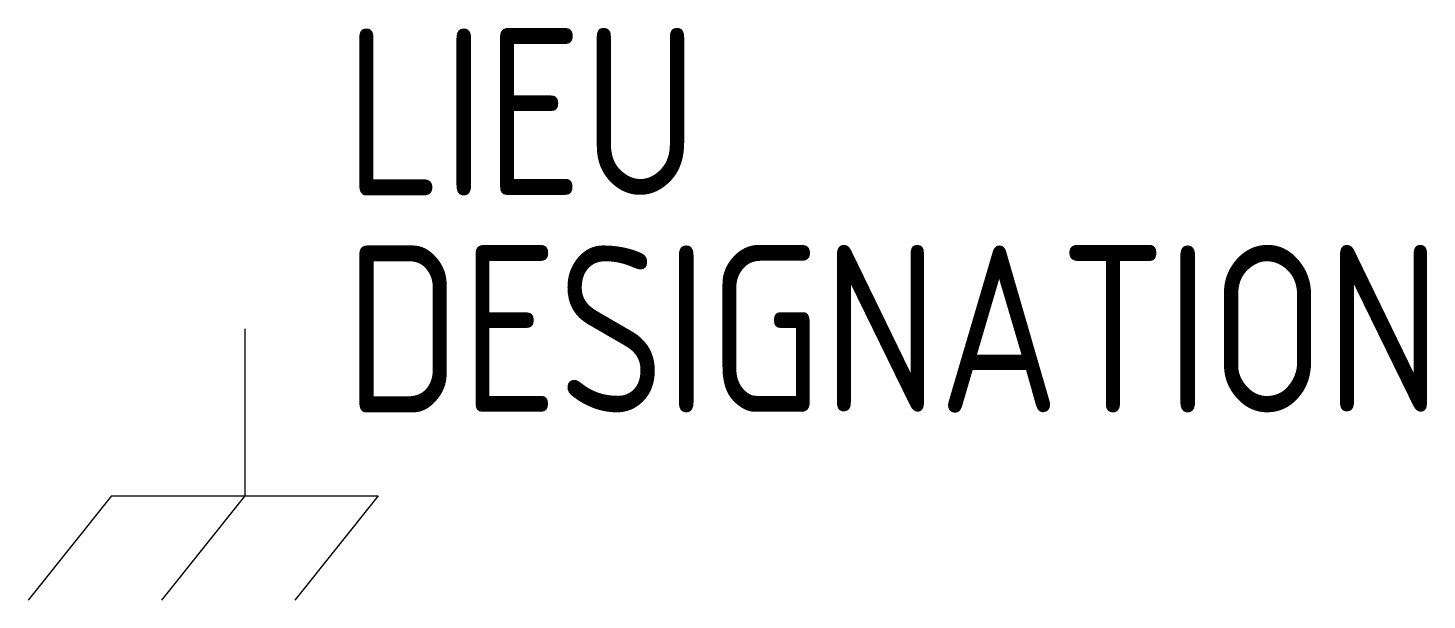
# Model space of a CAD drawing. Extents: x -1587.9 to -1566.9, y -883.7 to -875.1.
import ezdxf

# ---------------------------------------------------------------- set-up
doc = ezdxf.new("R2010")
doc.units = 0
doc.layers.add('SYMB_FIL', color=3, linetype='CONTINUOUS')
doc.layers.add('SYMB_TXT_NOM', color=3, linetype='CONTINUOUS')
doc.styles.add('NET2_5', font='isocp.shx', dxfattribs={"width": 0.9, "height": 2.5})

msp = doc.modelspace()

# ---------------------------------------------------------------- linework, layer by layer
at = {"layer": 'SYMB_FIL'}
for p, q in [((-1584.634, -879.593), (-1584.634, -882.093)), ((-1586.634, -882.093), (-1587.883, -883.655)), ((-1586.634, -882.093), (-1582.634, -882.093)), ((-1584.634, -882.093), (-1585.883, -883.655)), ((-1582.634, -882.093), (-1583.883, -883.655))]:
    msp.add_line(p, q, dxfattribs=at)

# ---------------------------------------------------------------- texts
at = {"layer": 'SYMB_TXT_NOM', "style": 'NET2_5', "width": 0.9, "flags": 8}
for tag, p, s in [('LIEU', (-1583.134, -877.593), ''), ('DESIGNATION', (-1583.134, -880.843), 'PE')]:
    msp.add_attdef(tag, p, s, height=2.5, dxfattribs=at)

doc.saveas('drawing.dxf')
